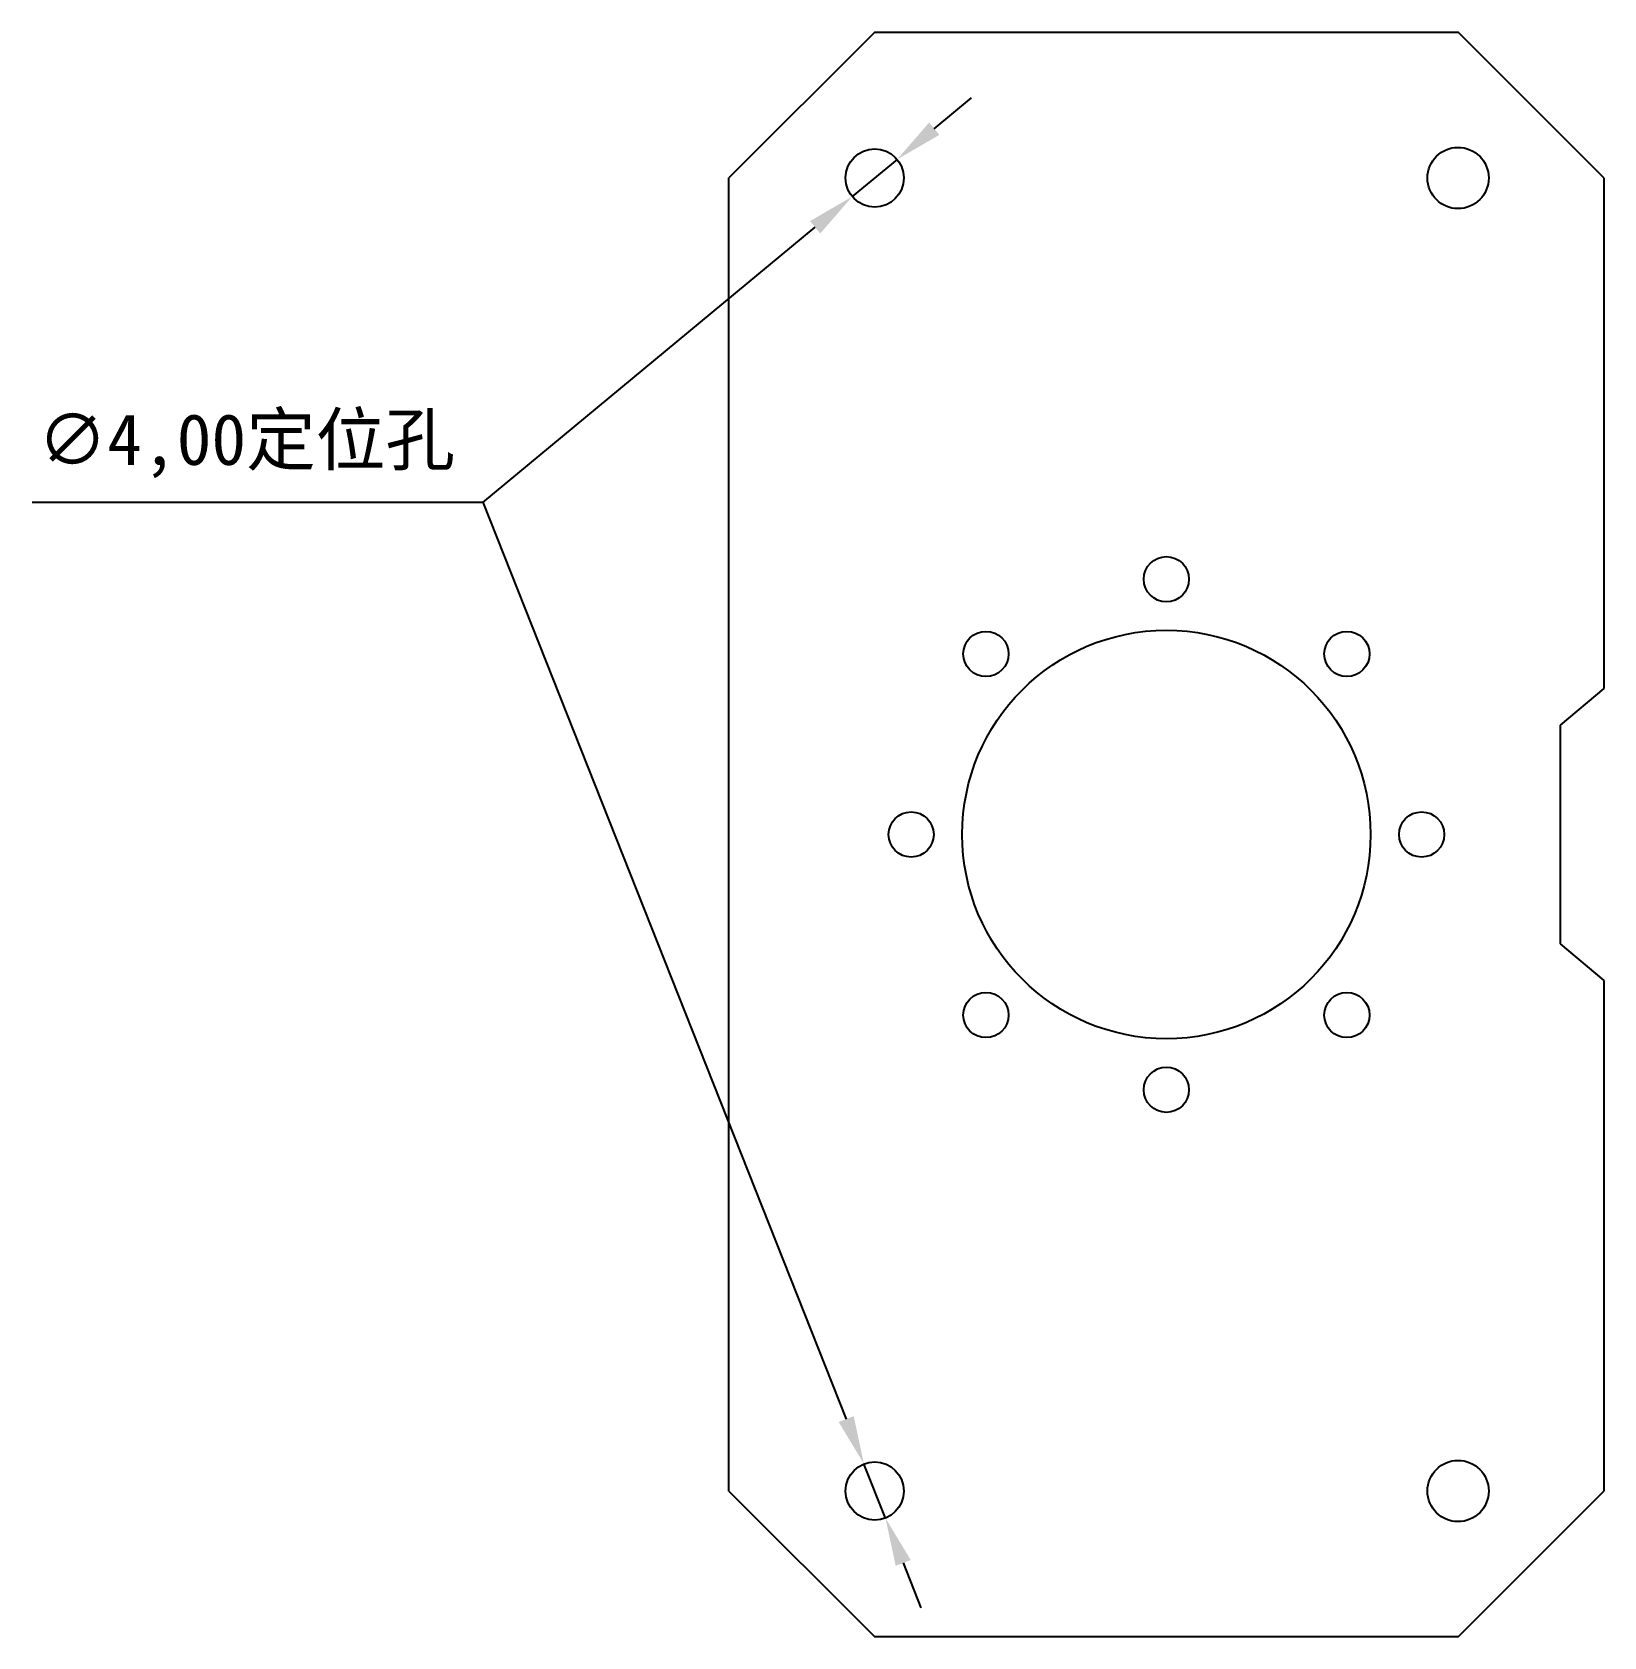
# Model space of a CAD drawing. Header units: millimetres. Extents: x -78 to 30, y -55 to 55.
import ezdxf

# ---------------------------------------------------------------- set-up
doc = ezdxf.new("R2010")
doc.units = ezdxf.units.MM
doc.header["$PDSIZE"] = -1
doc.dimstyles.new('ISO-25', dxfattribs={"dimtxt": 2.5, "dimasz": 2.5, "dimexe": 1.25, "dimexo": 0.625, "dimtad": 1, "dimtxsty": 'Standard', "dimcen": 2.5, "dimadec": 0, "dimazin": 0, "dimtfac": 1, "dimtmove": 0, "dimatfit": 3, "dimfxl": 1, "dimarcsym": 0})

# ---------------------------------------------------------------- blocks, each defined once
blk = doc.blocks.new('*D4')
at = {"color": 0, "lineweight": -2, "transparency": 16777216}
for p, q in [((-77.78, 22.77), (-46.87, 22.77)), ((-46.87, 22.77), (-21.95, -40.07)), ((-19.26, -46.86), (-20.74, -43.14)), ((-18.05, -49.93), (-16.83, -53))]:
    blk.add_line(p, q, dxfattribs=at)
at = {"color": 0, "transparency": 16777216}
for points in [[(-21.44, -39.87), (-22.47, -40.27), (-20.74, -43.14)], [(-17.53, -49.73), (-18.56, -50.13), (-19.26, -46.86)]]:
    blk.add_solid(points, dxfattribs=at)
at = {"layer": 'Defpoints', "color": 0, "transparency": 16777216}
for p in [(-20.74, -43.14), (-19.26, -46.86)]:
    blk.add_point(p, dxfattribs=at)
at = {"color": 0, "transparency": 16777216, "insert": (-63.08, 26.63), "char_height": 3.5, "attachment_point": 5}
blk.add_mtext('∅4,00{\\fSimSun|b0|i0|c134|p2;定位孔}', dxfattribs=at)

msp = doc.modelspace()

# ---------------------------------------------------------------- linework, layer by layer
at = {"color": 7, "linetype": 'Continuous', "lineweight": 25}
for p, q in [((-20, 55), (-30, 45)), ((-20, 55), (20, 55)), ((30, 45), (20, 55)), ((-30, -45), (-30, 45)), ((30, 45), (30, 10)), ((30, 10), (27, 7.5)), ((27, 7.5), (27, -7.5)), ((27, -7.5), (30, -10)), ((30, -10), (30, -45)), ((-30, -45), (-20, -55)), ((20, -55), (30, -45)), ((20, -55), (-20, -55))]:
    msp.add_line(p, q, dxfattribs=at)
for p, q in [((-15.915, 48.38), (-13.371, 50.485)), ((-18.459, 46.275), (-21.541, 43.725)), ((-46.867, 22.767), (-24.085, 41.62))]:
    msp.add_line(p, q)
for centre, radius in [((-20, 45), 2), ((20, 45), 2.1), ((0, 17.5), 1.55), ((0, 0), 14), ((-12.374, 12.374), 1.55), ((12.374, 12.374), 1.55), ((-17.5, 0), 1.55), ((17.5, 0), 1.55), ((-12.374, -12.374), 1.55), ((12.374, -12.374), 1.55), ((0, -17.5), 1.55), ((20, -45), 2.1), ((-20, -45), 2)]:
    msp.add_circle(centre, radius, dxfattribs=at)
for points in [[(-16.266, 48.804), (-15.564, 47.956), (-18.459, 46.275)], [(-24.436, 42.044), (-23.734, 41.196), (-21.541, 43.725)]]:
    msp.add_solid(points)

# ---------------------------------------------------------------- dimensions: what is measured, and where the dimension line sits
dim = msp.add_diameter_dim_2p(p1=(-19.263, -46.859), p2=(-20.737, -43.141), text='<>{\\fSimSun|b0|i0|c134|p2;定位孔}', dimstyle='ISO-25', override={"dimtxt": 3.5, "dimasz": 3.302, "dimexe": 1, "dimexo": 0, "dimgap": 1.524, "dimtih": 1, "dimtoh": 1, "dimzin": 1, "dimadec": 2, "dimtzin": 1})
dim.commit()
dim.dimension.update_dxf_attribs({"geometry": '*D4', "text_midpoint": (-63.084, 22.767), "dimtype": 163})

doc.saveas('drawing.dxf')
